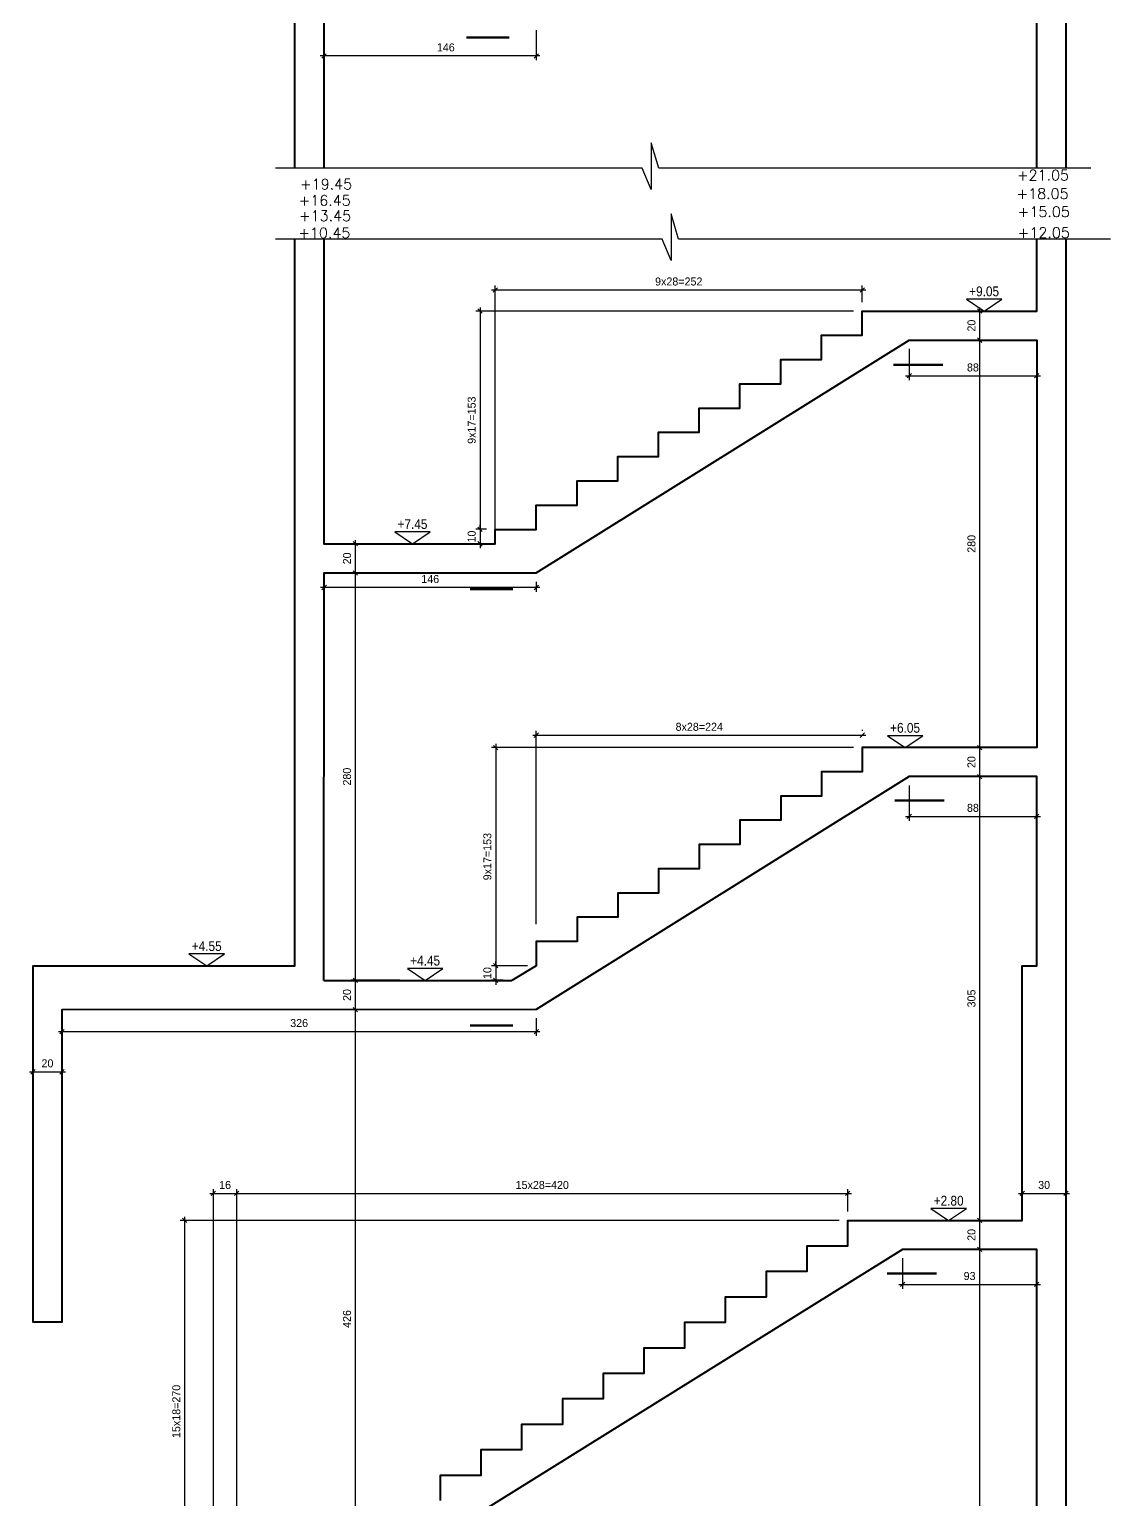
# Model space of a CAD drawing. Header units: inches. Extents: x -5298 to 11252, y 8210 to 22495.
# Drawn here: x 7326 to 8069, y 15695 to 16705 of the extents above; entities that cross this region are included whole.
import ezdxf
from ezdxf.enums import TextEntityAlignment as Align

# ---------------------------------------------------------------- set-up
doc = ezdxf.new("R2010")
doc.units = ezdxf.units.IN
doc.header["$LTSCALE"] = 11
doc.header["$MEASUREMENT"] = 0
doc.layers.get('Defpoints').update_dxf_attribs({"color": 40})
for name, color, linetype in [('break', 1, 'Continuous'), ('dim', 3, 'Continuous'), ('dim-50-v', 2, 'Continuous'), ('otm', 3, 'Continuous'), ('otm-text', 1, 'Continuous'), ('P-lines', 3, 'Continuous')]:
    doc.layers.add(name, color=color, linetype=linetype)
doc.layers.add('W', color=1, linetype='Continuous', lineweight=50)
doc.layers.add('W-Conc', color=3, linetype='Continuous', lineweight=40)
doc.styles.add('danmm', font='danmm.shx', dxfattribs={"width": 0.9})
doc.styles.add('HEBTXT', font='hebtxt-weld.shx')
doc.styles.add('ROMANS', font='romans')
doc.dimstyles.new('25', dxfattribs={"dimtxt": 5.5, "dimasz": 3, "dimexe": 3, "dimexo": 6, "dimgap": 3, "dimtad": 1, "dimdec": 0, "dimrnd": 0.5, "dimtxsty": 'HEBTXT', "dimblk1": 'OBLIQUE', "dimblk2": 'OBLIQUE', "dimsah": 1, "dimcen": 1, "dimdle": 2.5, "dimclre": 9, "dimclrt": 3, "dimazin": 3, "dimtfac": 1, "dimtdec": 0, "dimtix": 1, "dimtmove": 2, "dimatfit": 3, "dimldrblk": 'OBLIQUE'})

# ---------------------------------------------------------------- blocks, each defined once
blk = doc.blocks.new('_OBLIQUE')
at = {"color": 0, "linetype": 'ByBlock'}
blk.add_line((-0.5, -0.5), (0.5, 0.5), dxfattribs=at)
blk = doc.blocks.new('*D995')
at = {"layer": 'Defpoints', "color": 0, "ltscale": 5, "transparency": 16777216}
for p in [(7979, 15866.5, -0.3), (7979.1, 15866.5), (7978.4, 15455.5, -0.3)]:
    blk.add_point(p, dxfattribs=at)
at = {"layer": 'dim-50-v', "color": 0, "lineweight": -2, "ltscale": 5, "transparency": 16777216}
blk.add_line((7979.1, 15453), (7979.1, 15869), dxfattribs=at)
at = {"layer": 'dim-50-v', "color": 9, "lineweight": -2, "ltscale": 5, "transparency": 16777216}
for p, q in [((7985, 15866.5), (7982.1, 15866.5)), ((7984.4, 15455.5), (7982.1, 15455.5))]:
    blk.add_line(p, q, dxfattribs=at)
at = {"layer": 'dim-50-v', "color": 0, "lineweight": -2, "ltscale": 5, "transparency": 16777216, "xscale": 3, "yscale": 3, "zscale": 3}
for p, rotation in [((7979.1, 15866.5), 90), ((7979.1, 15455.5), 270)]:
    blk.add_blockref('_OBLIQUE', p, dxfattribs=dict(at, rotation=rotation))
at = {"layer": 'dim-50-v', "color": 3, "ltscale": 5, "transparency": 16777216, "insert": (7973.4, 15661), "char_height": 5.5, "attachment_point": 5, "rotation": 90, "style": 'HEBTXT'}
blk.add_mtext('\\A1;411', dxfattribs=at)
blk = doc.blocks.new('*D996')
at = {"layer": 'Defpoints', "color": 0, "ltscale": 5, "transparency": 16777216}
for p in [(7978.6, 15886.5, -0.3), (7979.1, 15886.5), (7979, 15866.5, -0.3)]:
    blk.add_point(p, dxfattribs=at)
at = {"layer": 'dim-50-v', "color": 0, "lineweight": -2, "ltscale": 5, "transparency": 16777216}
blk.add_line((7979.1, 15864), (7979.1, 15889), dxfattribs=at)
at = {"layer": 'dim-50-v', "color": 9, "lineweight": -2, "ltscale": 5, "transparency": 16777216}
for p, q in [((7984.6, 15886.5), (7982.1, 15886.5)), ((7985, 15866.5), (7982.1, 15866.5))]:
    blk.add_line(p, q, dxfattribs=at)
at = {"layer": 'dim-50-v', "color": 0, "lineweight": -2, "ltscale": 5, "transparency": 16777216, "xscale": 3, "yscale": 3, "zscale": 3}
for p, rotation in [((7979.1, 15886.5), 90), ((7979.1, 15866.5), 270)]:
    blk.add_blockref('_OBLIQUE', p, dxfattribs=dict(at, rotation=rotation))
at = {"layer": 'dim-50-v', "color": 3, "ltscale": 5, "transparency": 16777216, "insert": (7973.4, 15876.5), "char_height": 5.5, "attachment_point": 5, "rotation": 90, "style": 'HEBTXT'}
blk.add_mtext('\\A1;20', dxfattribs=at)
blk = doc.blocks.new('*D997')
at = {"layer": 'Defpoints', "color": 0, "ltscale": 5, "transparency": 16777216}
for p in [(7974.4, 16191.5, -0.3), (7979.1, 16191.5), (7978.6, 15886.5, -0.3)]:
    blk.add_point(p, dxfattribs=at)
at = {"layer": 'dim-50-v', "color": 0, "lineweight": -2, "ltscale": 5, "transparency": 16777216}
blk.add_line((7979.1, 15884), (7979.1, 16194), dxfattribs=at)
at = {"layer": 'dim-50-v', "color": 9, "lineweight": -2, "ltscale": 5, "transparency": 16777216}
for p, q in [((7980.4, 16191.5), (7982.1, 16191.5)), ((7984.6, 15886.5), (7982.1, 15886.5))]:
    blk.add_line(p, q, dxfattribs=at)
at = {"layer": 'dim-50-v', "color": 0, "lineweight": -2, "ltscale": 5, "transparency": 16777216, "xscale": 3, "yscale": 3, "zscale": 3}
for p, rotation in [((7979.1, 16191.5), 90), ((7979.1, 15886.5), 270)]:
    blk.add_blockref('_OBLIQUE', p, dxfattribs=dict(at, rotation=rotation))
at = {"layer": 'dim-50-v', "color": 3, "ltscale": 5, "transparency": 16777216, "insert": (7973.4, 16039), "char_height": 5.5, "attachment_point": 5, "rotation": 90, "style": 'HEBTXT'}
blk.add_mtext('\\A1;305', dxfattribs=at)
blk = doc.blocks.new('*D998')
at = {"layer": 'Defpoints', "color": 0, "ltscale": 5, "transparency": 16777216}
for p in [(7979.1, 16211.5), (7982.4, 16211.5, -0.3), (7974.4, 16191.5, -0.3)]:
    blk.add_point(p, dxfattribs=at)
at = {"layer": 'dim-50-v', "color": 9, "lineweight": -2, "ltscale": 5, "transparency": 16777216}
for p, q in [((7976.4, 16211.5), (7976.1, 16211.5)), ((7980.4, 16191.5), (7982.1, 16191.5))]:
    blk.add_line(p, q, dxfattribs=at)
at = {"layer": 'dim-50-v', "color": 0, "lineweight": -2, "ltscale": 5, "transparency": 16777216}
blk.add_line((7979.1, 16189), (7979.1, 16214), dxfattribs=at)
at = {"layer": 'dim-50-v', "color": 0, "lineweight": -2, "ltscale": 5, "transparency": 16777216, "xscale": 3, "yscale": 3, "zscale": 3}
for p, rotation in [((7979.1, 16211.5), 90), ((7979.1, 16191.5), 270)]:
    blk.add_blockref('_OBLIQUE', p, dxfattribs=dict(at, rotation=rotation))
at = {"layer": 'dim-50-v', "color": 3, "ltscale": 5, "transparency": 16777216, "insert": (7973.4, 16201.5), "char_height": 5.5, "attachment_point": 5, "rotation": 90, "style": 'HEBTXT'}
blk.add_mtext('\\A1;20', dxfattribs=at)
blk = doc.blocks.new('*D999')
at = {"layer": 'Defpoints', "color": 0, "ltscale": 5, "transparency": 16777216}
for p in [(7974.4, 16491.5, -0.3), (7979.1, 16491.5), (7982.4, 16211.5, -0.3)]:
    blk.add_point(p, dxfattribs=at)
at = {"layer": 'dim-50-v', "color": 0, "lineweight": -2, "ltscale": 5, "transparency": 16777216}
blk.add_line((7979.1, 16209), (7979.1, 16494), dxfattribs=at)
at = {"layer": 'dim-50-v', "color": 9, "lineweight": -2, "ltscale": 5, "transparency": 16777216}
for p, q in [((7980.4, 16491.5), (7982.1, 16491.5)), ((7976.4, 16211.5), (7976.1, 16211.5))]:
    blk.add_line(p, q, dxfattribs=at)
at = {"layer": 'dim-50-v', "color": 0, "lineweight": -2, "ltscale": 5, "transparency": 16777216, "xscale": 3, "yscale": 3, "zscale": 3}
for p, rotation in [((7979.1, 16491.5), 90), ((7979.1, 16211.5), 270)]:
    blk.add_blockref('_OBLIQUE', p, dxfattribs=dict(at, rotation=rotation))
at = {"layer": 'dim-50-v', "color": 3, "ltscale": 5, "transparency": 16777216, "insert": (7973.4, 16351.5), "char_height": 5.5, "attachment_point": 5, "rotation": 90, "style": 'HEBTXT'}
blk.add_mtext('\\A1;280', dxfattribs=at)
blk = doc.blocks.new('*D1000')
at = {"layer": 'Defpoints', "color": 0, "ltscale": 5, "transparency": 16777216}
for p in [(7978.8, 16511.5, -0.3), (7979.1, 16511.5), (7974.4, 16491.5, -0.3)]:
    blk.add_point(p, dxfattribs=at)
at = {"layer": 'dim-50-v', "color": 0, "lineweight": -2, "ltscale": 5, "transparency": 16777216}
blk.add_line((7979.1, 16489), (7979.1, 16514), dxfattribs=at)
at = {"layer": 'dim-50-v', "color": 9, "lineweight": -2, "ltscale": 5, "transparency": 16777216}
for p, q in [((7984.8, 16511.5), (7982.1, 16511.5)), ((7980.4, 16491.5), (7982.1, 16491.5))]:
    blk.add_line(p, q, dxfattribs=at)
at = {"layer": 'dim-50-v', "color": 0, "lineweight": -2, "ltscale": 5, "transparency": 16777216, "xscale": 3, "yscale": 3, "zscale": 3}
for p, rotation in [((7979.1, 16511.5), 90), ((7979.1, 16491.5), 270)]:
    blk.add_blockref('_OBLIQUE', p, dxfattribs=dict(at, rotation=rotation))
at = {"layer": 'dim-50-v', "color": 3, "ltscale": 5, "transparency": 16777216, "insert": (7973.4, 16501.5), "char_height": 5.5, "attachment_point": 5, "rotation": 90, "style": 'HEBTXT'}
blk.add_mtext('\\A1;20', dxfattribs=at)
blk = doc.blocks.new('MF1')
blk.add_lwpolyline([(30, 20), (0, 0), (-30, 20)], close=True)
at = {"style": 'ROMANS'}
blk.add_attdef('0', text='', height=6, dxfattribs=at).set_placement((0, 25), align=Align.CENTER)
blk = doc.blocks.new('*D1006')
at = {"layer": 'Defpoints', "color": 0, "ltscale": 5, "transparency": 16777216}
for p in [(7550, 16031.4), (7586.4, 16031.4, -0.3), (7636.4, 15606.1, -0.3)]:
    blk.add_point(p, dxfattribs=at)
at = {"layer": 'dim-50-v', "color": 9, "lineweight": -2, "ltscale": 5, "transparency": 16777216}
for p, q in [((7580.4, 16031.4), (7547, 16031.4)), ((7630.4, 15606.1), (7547, 15606.1))]:
    blk.add_line(p, q, dxfattribs=at)
at = {"layer": 'dim-50-v', "color": 0, "lineweight": -2, "ltscale": 5, "transparency": 16777216}
blk.add_line((7550, 15603.6), (7550, 16033.9), dxfattribs=at)
at = {"layer": 'dim-50-v', "color": 0, "lineweight": -2, "ltscale": 5, "transparency": 16777216, "xscale": 3, "yscale": 3, "zscale": 3}
for p, rotation in [((7550, 16031.4), 90), ((7550, 15606.1), 270)]:
    blk.add_blockref('_OBLIQUE', p, dxfattribs=dict(at, rotation=rotation))
at = {"layer": 'dim-50-v', "color": 3, "ltscale": 5, "transparency": 16777216, "insert": (7544.2, 15818.7), "char_height": 5.5, "attachment_point": 5, "rotation": 90, "style": 'HEBTXT'}
blk.add_mtext('\\A1;426', dxfattribs=at)
blk = doc.blocks.new('*D1007')
at = {"layer": 'Defpoints', "color": 0, "ltscale": 5, "transparency": 16777216}
for p in [(7550, 16051.5), (7586.4, 16051.5, -0.3), (7586.4, 16031.4, -0.3)]:
    blk.add_point(p, dxfattribs=at)
at = {"layer": 'dim-50-v', "color": 9, "lineweight": -2, "ltscale": 5, "transparency": 16777216}
for p, q in [((7580.4, 16051.5), (7547, 16051.5)), ((7580.4, 16031.4), (7547, 16031.4))]:
    blk.add_line(p, q, dxfattribs=at)
at = {"layer": 'dim-50-v', "color": 0, "lineweight": -2, "ltscale": 5, "transparency": 16777216}
blk.add_line((7550, 16028.9), (7550, 16054), dxfattribs=at)
at = {"layer": 'dim-50-v', "color": 0, "lineweight": -2, "ltscale": 5, "transparency": 16777216, "xscale": 3, "yscale": 3, "zscale": 3}
for p, rotation in [((7550, 16051.5), 90), ((7550, 16031.4), 270)]:
    blk.add_blockref('_OBLIQUE', p, dxfattribs=dict(at, rotation=rotation))
at = {"layer": 'dim-50-v', "color": 3, "ltscale": 5, "transparency": 16777216, "insert": (7544.2, 16041.4), "char_height": 5.5, "attachment_point": 5, "rotation": 90, "style": 'HEBTXT'}
blk.add_mtext('\\A1;20', dxfattribs=at)
blk = doc.blocks.new('*D1008')
at = {"layer": 'Defpoints', "color": 0, "ltscale": 5, "transparency": 16777216}
for p in [(7550, 16331.5), (7563.1, 16331.5, -0.3), (7586.4, 16051.5, -0.3)]:
    blk.add_point(p, dxfattribs=at)
at = {"layer": 'dim-50-v', "color": 9, "lineweight": -2, "ltscale": 5, "transparency": 16777216}
for p, q in [((7557.1, 16331.5), (7547, 16331.5)), ((7580.4, 16051.5), (7547, 16051.5))]:
    blk.add_line(p, q, dxfattribs=at)
at = {"layer": 'dim-50-v', "color": 0, "lineweight": -2, "ltscale": 5, "transparency": 16777216}
blk.add_line((7550, 16049), (7550, 16334), dxfattribs=at)
at = {"layer": 'dim-50-v', "color": 0, "lineweight": -2, "ltscale": 5, "transparency": 16777216, "xscale": 3, "yscale": 3, "zscale": 3}
for p, rotation in [((7550, 16331.5), 90), ((7550, 16051.5), 270)]:
    blk.add_blockref('_OBLIQUE', p, dxfattribs=dict(at, rotation=rotation))
at = {"layer": 'dim-50-v', "color": 3, "ltscale": 5, "transparency": 16777216, "insert": (7544.2, 16191.5), "char_height": 5.5, "attachment_point": 5, "rotation": 90, "style": 'HEBTXT'}
blk.add_mtext('\\A1;280', dxfattribs=at)
blk = doc.blocks.new('*D1009')
at = {"layer": 'Defpoints', "color": 0, "ltscale": 5, "transparency": 16777216}
for p in [(7550, 16351.6), (7567.1, 16351.6, -0.3), (7563.1, 16331.5, -0.3)]:
    blk.add_point(p, dxfattribs=at)
at = {"layer": 'dim-50-v', "color": 9, "lineweight": -2, "ltscale": 5, "transparency": 16777216}
for p, q in [((7561.1, 16351.6), (7547, 16351.6)), ((7557.1, 16331.5), (7547, 16331.5))]:
    blk.add_line(p, q, dxfattribs=at)
at = {"layer": 'dim-50-v', "color": 0, "lineweight": -2, "ltscale": 5, "transparency": 16777216}
blk.add_line((7550, 16329), (7550, 16354.1), dxfattribs=at)
at = {"layer": 'dim-50-v', "color": 0, "lineweight": -2, "ltscale": 5, "transparency": 16777216, "xscale": 3, "yscale": 3, "zscale": 3}
for p, rotation in [((7550, 16351.6), 90), ((7550, 16331.5), 270)]:
    blk.add_blockref('_OBLIQUE', p, dxfattribs=dict(at, rotation=rotation))
at = {"layer": 'dim-50-v', "color": 3, "ltscale": 5, "transparency": 16777216, "insert": (7544.2, 16341.5), "char_height": 5.5, "attachment_point": 5, "rotation": 90, "style": 'HEBTXT'}
blk.add_mtext('\\A1;20', dxfattribs=at)
blk = doc.blocks.new('*D961')
at = {"layer": 'Defpoints', "color": 0, "ltscale": 5, "transparency": 16777216}
for p in [(7468.4, 15905), (7468.4, 15680.4, -0.3), (7452.4, 15596.5, -0.3)]:
    blk.add_point(p, dxfattribs=at)
at = {"layer": 'dim-50-v', "color": 9, "lineweight": -2, "ltscale": 5, "transparency": 16777216}
for p, q in [((7452.4, 15602.5), (7452.4, 15908)), ((7468.4, 15686.4), (7468.4, 15908))]:
    blk.add_line(p, q, dxfattribs=at)
at = {"layer": 'dim-50-v', "color": 0, "lineweight": -2, "ltscale": 5, "transparency": 16777216}
blk.add_line((7449.9, 15905), (7470.9, 15905), dxfattribs=at)
at = {"layer": 'dim-50-v', "color": 0, "lineweight": -2, "ltscale": 5, "transparency": 16777216, "xscale": 3, "yscale": 3, "zscale": 3, "rotation": 180}
blk.add_blockref('_OBLIQUE', (7452.4, 15905), dxfattribs=at)
at = {"layer": 'dim-50-v', "color": 0, "lineweight": -2, "ltscale": 5, "transparency": 16777216, "xscale": 3, "yscale": 3, "zscale": 3}
blk.add_blockref('_OBLIQUE', (7468.4, 15905), dxfattribs=at)
at = {"layer": 'dim-50-v', "color": 3, "ltscale": 5, "transparency": 16777216, "insert": (7460.4, 15910.8), "char_height": 5.5, "attachment_point": 5, "style": 'HEBTXT'}
blk.add_mtext('\\A1;16', dxfattribs=at)
blk = doc.blocks.new('*D962')
at = {"layer": 'Defpoints', "color": 0, "ltscale": 5, "transparency": 16777216}
for p in [(7888.4, 15905), (7888.4, 15886.5, -0.3), (7468.4, 15624, -0.3)]:
    blk.add_point(p, dxfattribs=at)
at = {"layer": 'dim-50-v', "color": 9, "lineweight": -2, "ltscale": 5, "transparency": 16777216}
for p, q in [((7468.4, 15630), (7468.4, 15908)), ((7888.4, 15892.5), (7888.4, 15908))]:
    blk.add_line(p, q, dxfattribs=at)
at = {"layer": 'dim-50-v', "color": 0, "lineweight": -2, "ltscale": 5, "transparency": 16777216}
blk.add_line((7465.9, 15905), (7890.9, 15905), dxfattribs=at)
at = {"layer": 'dim-50-v', "color": 0, "lineweight": -2, "ltscale": 5, "transparency": 16777216, "xscale": 3, "yscale": 3, "zscale": 3, "rotation": 180}
blk.add_blockref('_OBLIQUE', (7468.4, 15905), dxfattribs=at)
at = {"layer": 'dim-50-v', "color": 0, "lineweight": -2, "ltscale": 5, "transparency": 16777216, "xscale": 3, "yscale": 3, "zscale": 3}
blk.add_blockref('_OBLIQUE', (7888.4, 15905), dxfattribs=at)
at = {"layer": 'dim-50-v', "color": 3, "ltscale": 5, "transparency": 16777216, "insert": (7678.4, 15910.8), "char_height": 5.5, "attachment_point": 5, "style": 'HEBTXT'}
blk.add_mtext('\\A1;15x28=420', dxfattribs=at)
blk = doc.blocks.new('*D963')
at = {"layer": 'Defpoints', "color": 0, "ltscale": 5, "transparency": 16777216}
for p in [(8038.3, 15905), (8038.3, 15905), (8008.3, 15886.5, -0.3)]:
    blk.add_point(p, dxfattribs=at)
at = {"layer": 'dim-50-v', "color": 9, "lineweight": -2, "ltscale": 5, "transparency": 16777216}
for p, q in [((8008.3, 15892.5), (8008.3, 15908)), ((8038.3, 15911), (8038.3, 15908))]:
    blk.add_line(p, q, dxfattribs=at)
at = {"layer": 'dim-50-v', "color": 0, "lineweight": -2, "ltscale": 5, "transparency": 16777216}
blk.add_line((8005.8, 15905), (8040.8, 15905), dxfattribs=at)
at = {"layer": 'dim-50-v', "color": 0, "lineweight": -2, "ltscale": 5, "transparency": 16777216, "xscale": 3, "yscale": 3, "zscale": 3, "rotation": 180}
blk.add_blockref('_OBLIQUE', (8008.3, 15905), dxfattribs=at)
at = {"layer": 'dim-50-v', "color": 0, "lineweight": -2, "ltscale": 5, "transparency": 16777216, "xscale": 3, "yscale": 3, "zscale": 3}
blk.add_blockref('_OBLIQUE', (8038.3, 15905), dxfattribs=at)
at = {"layer": 'dim-50-v', "color": 3, "ltscale": 5, "transparency": 16777216, "insert": (8023.3, 15910.8), "char_height": 5.5, "attachment_point": 5, "style": 'HEBTXT'}
blk.add_mtext('\\A1;30', dxfattribs=at)
blk = doc.blocks.new('*D964')
at = {"layer": 'Defpoints', "color": 0, "ltscale": 5, "transparency": 16777216}
for p in [(7898.3, 16220), (7898.3, 16217.6, -0.3), (7674.3, 16084.2, -0.3)]:
    blk.add_point(p, dxfattribs=at)
at = {"layer": 'dim-50-v', "color": 0, "lineweight": -2, "ltscale": 5, "transparency": 16777216}
blk.add_line((7671.8, 16220), (7900.8, 16220), dxfattribs=at)
at = {"layer": 'dim-50-v', "color": 9, "lineweight": -2, "ltscale": 5, "transparency": 16777216}
for p, q in [((7674.3, 16090.2), (7674.3, 16223)), ((7898.3, 16223.6), (7898.3, 16223))]:
    blk.add_line(p, q, dxfattribs=at)
at = {"layer": 'dim-50-v', "color": 0, "lineweight": -2, "ltscale": 5, "transparency": 16777216, "xscale": 3, "yscale": 3, "zscale": 3, "rotation": 180}
blk.add_blockref('_OBLIQUE', (7674.3, 16220), dxfattribs=at)
at = {"layer": 'dim-50-v', "color": 0, "lineweight": -2, "ltscale": 5, "transparency": 16777216, "xscale": 3, "yscale": 3, "zscale": 3}
blk.add_blockref('_OBLIQUE', (7898.3, 16220), dxfattribs=at)
at = {"layer": 'dim-50-v', "color": 3, "ltscale": 5, "transparency": 16777216, "insert": (7786.3, 16225.7), "char_height": 5.5, "attachment_point": 5, "style": 'HEBTXT'}
blk.add_mtext('\\A1;8x28=224', dxfattribs=at)
blk = doc.blocks.new('*D1013')
at = {"layer": 'Defpoints', "color": 0, "ltscale": 5, "transparency": 16777216}
for p in [(7898.3, 16526), (7898.3, 16511.5, -0.3), (7646.1, 16351.5, -0.3)]:
    blk.add_point(p, dxfattribs=at)
at = {"layer": 'dim-50-v', "color": 0, "lineweight": -2, "ltscale": 5, "transparency": 16777216}
blk.add_line((7643.6, 16526), (7900.8, 16526), dxfattribs=at)
at = {"layer": 'dim-50-v', "color": 9, "lineweight": -2, "ltscale": 5, "transparency": 16777216}
for p, q in [((7646.1, 16357.5), (7646.1, 16529)), ((7898.3, 16517.5), (7898.3, 16529))]:
    blk.add_line(p, q, dxfattribs=at)
at = {"layer": 'dim-50-v', "color": 0, "lineweight": -2, "ltscale": 5, "transparency": 16777216, "xscale": 3, "yscale": 3, "zscale": 3, "rotation": 180}
blk.add_blockref('_OBLIQUE', (7646.1, 16526), dxfattribs=at)
at = {"layer": 'dim-50-v', "color": 0, "lineweight": -2, "ltscale": 5, "transparency": 16777216, "xscale": 3, "yscale": 3, "zscale": 3}
blk.add_blockref('_OBLIQUE', (7898.3, 16526), dxfattribs=at)
at = {"layer": 'dim-50-v', "color": 3, "ltscale": 5, "transparency": 16777216, "insert": (7772.2, 16531.8), "char_height": 5.5, "attachment_point": 5, "style": 'HEBTXT'}
blk.add_mtext('\\A1;9x28=252', dxfattribs=at)
blk = doc.blocks.new('*D969')
at = {"layer": 'Defpoints', "color": 0, "ltscale": 5, "transparency": 16777216}
for p in [(7888.4, 15886.5, -0.3), (7432.6, 15624), (7496.4, 15624, -0.3)]:
    blk.add_point(p, dxfattribs=at)
at = {"layer": 'dim-50-v', "color": 9, "lineweight": -2, "ltscale": 5, "transparency": 16777216}
for p, q in [((7882.4, 15886.5), (7429.6, 15886.5)), ((7490.4, 15624), (7429.6, 15624))]:
    blk.add_line(p, q, dxfattribs=at)
at = {"layer": 'dim-50-v', "color": 0, "lineweight": -2, "ltscale": 5, "transparency": 16777216}
blk.add_line((7432.6, 15889), (7432.6, 15621.5), dxfattribs=at)
at = {"layer": 'dim-50-v', "color": 0, "lineweight": -2, "ltscale": 5, "transparency": 16777216, "xscale": 3, "yscale": 3, "zscale": 3}
for p, rotation in [((7432.6, 15886.5), 90), ((7432.6, 15624), 270)]:
    blk.add_blockref('_OBLIQUE', p, dxfattribs=dict(at, rotation=rotation))
at = {"layer": 'dim-50-v', "color": 3, "ltscale": 5, "transparency": 16777216, "insert": (7426.9, 15755.2), "char_height": 5.5, "attachment_point": 5, "rotation": 90, "style": 'HEBTXT'}
blk.add_mtext('\\A1;15x18=270', dxfattribs=at)
blk = doc.blocks.new('*D1016')
at = {"layer": 'Defpoints', "color": 0, "ltscale": 5, "transparency": 16777216}
for p in [(7898.3, 16211.5, -0.3), (7646.4, 16061.5), (7674.3, 16061.5, -0.3)]:
    blk.add_point(p, dxfattribs=at)
at = {"layer": 'dim-50-v', "color": 9, "lineweight": -2, "ltscale": 5, "transparency": 16777216}
for p, q in [((7892.3, 16211.5), (7643.4, 16211.5)), ((7668.3, 16061.5), (7643.4, 16061.5))]:
    blk.add_line(p, q, dxfattribs=at)
at = {"layer": 'dim-50-v', "color": 0, "lineweight": -2, "ltscale": 5, "transparency": 16777216}
blk.add_line((7646.4, 16214), (7646.4, 16059), dxfattribs=at)
at = {"layer": 'dim-50-v', "color": 0, "lineweight": -2, "ltscale": 5, "transparency": 16777216, "xscale": 3, "yscale": 3, "zscale": 3}
for p, rotation in [((7646.4, 16211.5), 90), ((7646.4, 16061.5), 270)]:
    blk.add_blockref('_OBLIQUE', p, dxfattribs=dict(at, rotation=rotation))
at = {"layer": 'dim-50-v', "color": 3, "ltscale": 5, "transparency": 16777216, "insert": (7640.7, 16136.5), "char_height": 5.5, "width": 43.026, "attachment_point": 5, "rotation": 90, "style": 'HEBTXT'}
blk.add_mtext('\\A1;9x17=153', dxfattribs=at)
blk = doc.blocks.new('*D1017')
at = {"layer": 'Defpoints', "color": 0, "ltscale": 5, "transparency": 16777216}
for p in [(7674.3, 16061.5, -0.3), (7646.4, 16051.5), (7657.5, 16051.5, -0.3)]:
    blk.add_point(p, dxfattribs=at)
at = {"layer": 'dim-50-v', "color": 9, "lineweight": -2, "ltscale": 5, "transparency": 16777216}
for p, q in [((7668.3, 16061.5), (7643.4, 16061.5)), ((7651.5, 16051.5), (7643.4, 16051.5))]:
    blk.add_line(p, q, dxfattribs=at)
at = {"layer": 'dim-50-v', "color": 0, "lineweight": -2, "ltscale": 5, "transparency": 16777216}
for p, q in [((7646.4, 16061.5), (7646.4, 16064.5)), ((7646.4, 16061.5), (7646.4, 16051.5)), ((7646.4, 16051.5), (7646.4, 16048.5))]:
    blk.add_line(p, q, dxfattribs=at)
at = {"layer": 'dim-50-v', "color": 0, "lineweight": -2, "ltscale": 5, "transparency": 16777216, "xscale": 3, "yscale": 3, "zscale": 3}
for p, rotation in [((7646.4, 16061.5), 270), ((7646.4, 16051.5), 90)]:
    blk.add_blockref('_OBLIQUE', p, dxfattribs=dict(at, rotation=rotation))
at = {"layer": 'dim-50-v', "color": 3, "ltscale": 5, "transparency": 16777216, "insert": (7640.7, 16056.5), "char_height": 5.5, "attachment_point": 5, "rotation": 90, "style": 'HEBTXT'}
blk.add_mtext('\\A1;10', dxfattribs=at)
blk = doc.blocks.new('*D970')
at = {"layer": 'Defpoints', "color": 0, "ltscale": 5, "transparency": 16777216}
for p in [(7898.3, 16511.5, -0.3), (7635.7, 16361.5), (7646.1, 16361.5, -0.3)]:
    blk.add_point(p, dxfattribs=at)
at = {"layer": 'dim-50-v', "color": 0, "lineweight": -2, "ltscale": 5, "transparency": 16777216}
blk.add_line((7635.7, 16514), (7635.7, 16359), dxfattribs=at)
at = {"layer": 'dim-50-v', "color": 9, "lineweight": -2, "ltscale": 5, "transparency": 16777216}
for p, q in [((7892.3, 16511.5), (7632.7, 16511.5)), ((7640.1, 16361.5), (7632.7, 16361.5))]:
    blk.add_line(p, q, dxfattribs=at)
at = {"layer": 'dim-50-v', "color": 0, "lineweight": -2, "ltscale": 5, "transparency": 16777216, "xscale": 3, "yscale": 3, "zscale": 3}
for p, rotation in [((7635.7, 16511.5), 90), ((7635.7, 16361.5), 270)]:
    blk.add_blockref('_OBLIQUE', p, dxfattribs=dict(at, rotation=rotation))
at = {"layer": 'dim-50-v', "color": 3, "ltscale": 5, "transparency": 16777216, "insert": (7629.9, 16436.5), "char_height": 5.5, "attachment_point": 5, "rotation": 90, "style": 'HEBTXT'}
blk.add_mtext('\\A1;9x17=153', dxfattribs=at)
blk = doc.blocks.new('*D1018')
at = {"layer": 'Defpoints', "color": 0, "ltscale": 5, "transparency": 16777216}
for p in [(7646.1, 16361.5, -0.3), (7635.7, 16351.5), (7646.1, 16351.5, -0.3)]:
    blk.add_point(p, dxfattribs=at)
at = {"layer": 'dim-50-v', "color": 9, "lineweight": -2, "ltscale": 5, "transparency": 16777216}
for p, q in [((7640.1, 16361.5), (7632.7, 16361.5)), ((7640.1, 16351.5), (7632.7, 16351.5))]:
    blk.add_line(p, q, dxfattribs=at)
at = {"layer": 'dim-50-v', "color": 0, "lineweight": -2, "ltscale": 5, "transparency": 16777216}
for p, q in [((7635.7, 16361.5), (7635.7, 16364.5)), ((7635.7, 16361.5), (7635.7, 16351.5)), ((7635.7, 16351.5), (7635.7, 16348.5))]:
    blk.add_line(p, q, dxfattribs=at)
at = {"layer": 'dim-50-v', "color": 0, "lineweight": -2, "ltscale": 5, "transparency": 16777216, "xscale": 3, "yscale": 3, "zscale": 3}
for p, rotation in [((7635.7, 16361.5), 270), ((7635.7, 16351.5), 90)]:
    blk.add_blockref('_OBLIQUE', p, dxfattribs=dict(at, rotation=rotation))
at = {"layer": 'dim-50-v', "color": 3, "ltscale": 5, "transparency": 16777216, "insert": (7629.9, 16356.5), "char_height": 5.5, "attachment_point": 5, "rotation": 90, "style": 'HEBTXT'}
blk.add_mtext('\\A1;10', dxfattribs=at)
blk = doc.blocks.new('*D979')
at = {"layer": 'Defpoints', "color": 0, "ltscale": 5, "transparency": 16777216}
for p in [(7528.3, 16710.6, 0), (7674.3, 16710.6, 0), (7528.3, 16686.9)]:
    blk.add_point(p, dxfattribs=at)
at = {"layer": 'dim-50-v', "color": 9, "lineweight": -2, "ltscale": 5, "transparency": 16777216}
for p, q in [((7528.3, 16704.6), (7528.3, 16683.9)), ((7674.3, 16704.6), (7674.3, 16683.9))]:
    blk.add_line(p, q, dxfattribs=at)
at = {"layer": 'dim-50-v', "color": 0, "lineweight": -2, "ltscale": 5, "transparency": 16777216}
blk.add_line((7676.8, 16686.9), (7525.8, 16686.9), dxfattribs=at)
at = {"layer": 'dim-50-v', "color": 0, "lineweight": -2, "ltscale": 5, "transparency": 16777216, "xscale": 3, "yscale": 3, "zscale": 3, "rotation": 180}
blk.add_blockref('_OBLIQUE', (7528.3, 16686.9), dxfattribs=at)
at = {"layer": 'dim-50-v', "color": 0, "lineweight": -2, "ltscale": 5, "transparency": 16777216, "xscale": 3, "yscale": 3, "zscale": 3}
blk.add_blockref('_OBLIQUE', (7674.3, 16686.9), dxfattribs=at)
at = {"layer": 'dim-50-v', "color": 3, "ltscale": 5, "transparency": 16777216, "insert": (7612.1, 16692.7), "char_height": 5.5, "attachment_point": 5, "style": 'HEBTXT'}
blk.add_mtext('\\A1;146', dxfattribs=at)
blk = doc.blocks.new('*D980')
at = {"layer": 'Defpoints', "color": 0, "ltscale": 5, "transparency": 16777216}
for p in [(7528.5, 16331.6, 0), (7674.3, 16331.5, 0), (7528.5, 16321.5)]:
    blk.add_point(p, dxfattribs=at)
at = {"layer": 'dim-50-v', "color": 0, "lineweight": -2, "ltscale": 5, "transparency": 16777216}
blk.add_line((7676.8, 16321.5), (7526, 16321.5), dxfattribs=at)
at = {"layer": 'dim-50-v', "color": 9, "lineweight": -2, "ltscale": 5, "transparency": 16777216}
for p, q in [((7528.5, 16325.6), (7528.5, 16318.5)), ((7674.3, 16325.5), (7674.3, 16318.5))]:
    blk.add_line(p, q, dxfattribs=at)
at = {"layer": 'dim-50-v', "color": 0, "lineweight": -2, "ltscale": 5, "transparency": 16777216, "xscale": 3, "yscale": 3, "zscale": 3, "rotation": 180}
blk.add_blockref('_OBLIQUE', (7528.5, 16321.5), dxfattribs=at)
at = {"layer": 'dim-50-v', "color": 0, "lineweight": -2, "ltscale": 5, "transparency": 16777216, "xscale": 3, "yscale": 3, "zscale": 3}
blk.add_blockref('_OBLIQUE', (7674.3, 16321.5), dxfattribs=at)
at = {"layer": 'dim-50-v', "color": 3, "ltscale": 5, "transparency": 16777216, "insert": (7601.4, 16327.3), "char_height": 5.5, "attachment_point": 5, "style": 'HEBTXT'}
blk.add_mtext('\\A1;146', dxfattribs=at)
blk = doc.blocks.new('*D981')
at = {"layer": 'Defpoints', "color": 0, "ltscale": 5, "transparency": 16777216}
for p in [(7930.6, 16491.5, 0), (8018.3, 16491.5, 0), (8018.3, 16467)]:
    blk.add_point(p, dxfattribs=at)
at = {"layer": 'dim-50-v', "color": 9, "lineweight": -2, "ltscale": 5, "transparency": 16777216}
for p, q in [((7930.6, 16485.5), (7930.6, 16464)), ((8018.3, 16485.5), (8018.3, 16464))]:
    blk.add_line(p, q, dxfattribs=at)
at = {"layer": 'dim-50-v', "color": 0, "lineweight": -2, "ltscale": 5, "transparency": 16777216}
blk.add_line((7928.1, 16467), (8020.8, 16467), dxfattribs=at)
at = {"layer": 'dim-50-v', "color": 0, "lineweight": -2, "ltscale": 5, "transparency": 16777216, "xscale": 3, "yscale": 3, "zscale": 3, "rotation": 180}
blk.add_blockref('_OBLIQUE', (7930.6, 16467), dxfattribs=at)
at = {"layer": 'dim-50-v', "color": 0, "lineweight": -2, "ltscale": 5, "transparency": 16777216, "xscale": 3, "yscale": 3, "zscale": 3}
blk.add_blockref('_OBLIQUE', (8018.3, 16467), dxfattribs=at)
at = {"layer": 'dim-50-v', "color": 3, "ltscale": 5, "transparency": 16777216, "insert": (7974.4, 16472.7), "char_height": 5.5, "attachment_point": 5, "style": 'HEBTXT'}
blk.add_mtext('\\A1;88', dxfattribs=at)
blk = doc.blocks.new('*D982')
at = {"layer": 'Defpoints', "color": 0, "ltscale": 5, "transparency": 16777216}
for p in [(7328.4, 15997.9, 0), (7348.3, 15997.9, 0), (7348.3, 15988.6)]:
    blk.add_point(p, dxfattribs=at)
at = {"layer": 'dim-50-v', "color": 0, "lineweight": -2, "ltscale": 5, "transparency": 16777216}
blk.add_line((7325.9, 15988.6), (7350.8, 15988.6), dxfattribs=at)
at = {"layer": 'dim-50-v', "color": 9, "lineweight": -2, "ltscale": 5, "transparency": 16777216}
for p, q in [((7328.4, 15991.9), (7328.4, 15985.6)), ((7348.3, 15991.9), (7348.3, 15985.6))]:
    blk.add_line(p, q, dxfattribs=at)
at = {"layer": 'dim-50-v', "color": 0, "lineweight": -2, "ltscale": 5, "transparency": 16777216, "xscale": 3, "yscale": 3, "zscale": 3, "rotation": 180}
blk.add_blockref('_OBLIQUE', (7328.4, 15988.6), dxfattribs=at)
at = {"layer": 'dim-50-v', "color": 0, "lineweight": -2, "ltscale": 5, "transparency": 16777216, "xscale": 3, "yscale": 3, "zscale": 3}
blk.add_blockref('_OBLIQUE', (7348.3, 15988.6), dxfattribs=at)
at = {"layer": 'dim-50-v', "color": 3, "ltscale": 5, "transparency": 16777216, "insert": (7338.3, 15994.4), "char_height": 5.5, "attachment_point": 5, "style": 'HEBTXT'}
blk.add_mtext('\\A1;20', dxfattribs=at)
blk = doc.blocks.new('*D983')
at = {"layer": 'Defpoints', "color": 0, "ltscale": 5, "transparency": 16777216}
for p in [(7930.6, 16191.5, 0), (8018.3, 16191.5, 0), (8018.3, 16164.2)]:
    blk.add_point(p, dxfattribs=at)
at = {"layer": 'dim-50-v', "color": 9, "lineweight": -2, "ltscale": 5, "transparency": 16777216}
for p, q in [((7930.6, 16185.5), (7930.6, 16161.2)), ((8018.3, 16185.5), (8018.3, 16161.2))]:
    blk.add_line(p, q, dxfattribs=at)
at = {"layer": 'dim-50-v', "color": 0, "lineweight": -2, "ltscale": 5, "transparency": 16777216}
blk.add_line((7928.1, 16164.2), (8020.8, 16164.2), dxfattribs=at)
at = {"layer": 'dim-50-v', "color": 0, "lineweight": -2, "ltscale": 5, "transparency": 16777216, "xscale": 3, "yscale": 3, "zscale": 3, "rotation": 180}
blk.add_blockref('_OBLIQUE', (7930.6, 16164.2), dxfattribs=at)
at = {"layer": 'dim-50-v', "color": 0, "lineweight": -2, "ltscale": 5, "transparency": 16777216, "xscale": 3, "yscale": 3, "zscale": 3}
blk.add_blockref('_OBLIQUE', (8018.3, 16164.2), dxfattribs=at)
at = {"layer": 'dim-50-v', "color": 3, "ltscale": 5, "transparency": 16777216, "insert": (7974.4, 16170), "char_height": 5.5, "attachment_point": 5, "style": 'HEBTXT'}
blk.add_mtext('\\A1;88', dxfattribs=at)
blk = doc.blocks.new('*D984')
at = {"layer": 'Defpoints', "color": 0, "linetype": 'Continuous', "transparency": 16777216}
for p in [(7674.3, 16031.5, 0), (7674.3, 16016.3), (7348.3, 15997.9, 0)]:
    blk.add_point(p, dxfattribs=at)
at = {"layer": 'dim-50-v', "color": 9, "linetype": 'Continuous', "lineweight": -2, "transparency": 16777216}
for p, q in [((7348.3, 16003.9), (7348.3, 16019.3)), ((7674.3, 16025.5), (7674.3, 16013.3))]:
    blk.add_line(p, q, dxfattribs=at)
at = {"layer": 'dim-50-v', "color": 0, "linetype": 'Continuous', "lineweight": -2, "transparency": 16777216}
blk.add_line((7345.8, 16016.3), (7676.8, 16016.3), dxfattribs=at)
at = {"layer": 'dim-50-v', "color": 0, "linetype": 'Continuous', "lineweight": -2, "transparency": 16777216, "xscale": 3, "yscale": 3, "zscale": 3, "rotation": 180}
blk.add_blockref('_OBLIQUE', (7348.3, 16016.3), dxfattribs=at)
at = {"layer": 'dim-50-v', "color": 0, "linetype": 'Continuous', "lineweight": -2, "transparency": 16777216, "xscale": 3, "yscale": 3, "zscale": 3}
blk.add_blockref('_OBLIQUE', (7674.3, 16016.3), dxfattribs=at)
at = {"layer": 'dim-50-v', "color": 3, "linetype": 'Continuous', "transparency": 16777216, "insert": (7511.3, 16022.1), "char_height": 5.5, "attachment_point": 5, "style": 'HEBTXT'}
blk.add_mtext('\\A1;326', dxfattribs=at)
blk = doc.blocks.new('*D985')
at = {"layer": 'Defpoints', "color": 0, "ltscale": 5, "transparency": 16777216}
for p in [(7926, 15866.5, 0), (8018.3, 15866.5, 0), (8018.3, 15842.5)]:
    blk.add_point(p, dxfattribs=at)
at = {"layer": 'dim-50-v', "color": 9, "lineweight": -2, "ltscale": 5, "transparency": 16777216}
for p, q in [((7926, 15860.5), (7926, 15839.5)), ((8018.3, 15860.5), (8018.3, 15839.5))]:
    blk.add_line(p, q, dxfattribs=at)
at = {"layer": 'dim-50-v', "color": 0, "lineweight": -2, "ltscale": 5, "transparency": 16777216}
blk.add_line((7923.5, 15842.5), (8020.8, 15842.5), dxfattribs=at)
at = {"layer": 'dim-50-v', "color": 0, "lineweight": -2, "ltscale": 5, "transparency": 16777216, "xscale": 3, "yscale": 3, "zscale": 3, "rotation": 180}
blk.add_blockref('_OBLIQUE', (7926, 15842.5), dxfattribs=at)
at = {"layer": 'dim-50-v', "color": 0, "lineweight": -2, "ltscale": 5, "transparency": 16777216, "xscale": 3, "yscale": 3, "zscale": 3}
blk.add_blockref('_OBLIQUE', (8018.3, 15842.5), dxfattribs=at)
at = {"layer": 'dim-50-v', "color": 3, "ltscale": 5, "transparency": 16777216, "insert": (7972.1, 15848.2), "char_height": 5.5, "attachment_point": 5, "style": 'HEBTXT'}
blk.add_mtext('\\A1;93', dxfattribs=at)

msp = doc.modelspace()

# ---------------------------------------------------------------- linework, layer by layer
at = {"layer": 'break', "elevation": -0.299}
for points in [[(8055.338, 16609.71), (7758.405, 16609.71), (7753.229, 16627.131), (7753.229, 16595.034), (7747.105, 16609.71), (7495.024, 16609.71)], [(8069.011, 16560.979), (7772.078, 16560.979), (7766.902, 16578.399), (7766.902, 16546.303), (7760.778, 16560.979), (7495.018, 16560.979)]]:
    msp.add_lwpolyline(points, dxfattribs=at)
at = {"layer": 'dim', "ltscale": 5, "elevation": -0.193}
msp.add_lwpolyline([(7898.171, 16509.007), (7898.295, 16509.007)], dxfattribs=at)
at = {"layer": 'W', "ltscale": 5}
for points, elevation in [([(7626.395, 16699.453), (7655.733, 16699.453)], -0.3), ([(7953.767, 16474.492), (7919.868, 16474.492)], -0.157), ([(7628.909, 16320.436), (7658.247, 16320.436)], -0.206), ([(7954.674, 16174.991), (7920.775, 16174.991)], -0.32), ([(7628.777, 16020.411), (7658.115, 16020.411)], 0.077), ([(7949.395, 15849.96), (7915.496, 15849.96)], -0.185)]:
    msp.add_lwpolyline(points, dxfattribs=dict(at, elevation=elevation))
at = {"layer": 'W-Conc', "ltscale": 5, "elevation": -0.3}
for points in [[(7508.293, 16609.71), (7508.291, 17782.746)], [(8038.297, 17782.746), (8038.303, 16609.71)], [(8018.297, 16609.71), (8018.297, 16870.599), (7930.578, 16870.599), (7674.295, 16710.569), (7528.295, 16710.569), (7528.295, 16609.71)], [(7608.416, 15693.971), (7608.416, 15711.471), (7636.427, 15711.471), (7636.427, 15728.971), (7664.427, 15728.971), (7664.427, 15746.471), (7692.427, 15746.471), (7692.427, 15763.971), (7720.427, 15763.971), (7720.427, 15781.471), (7748.427, 15781.471), (7748.427, 15798.971), (7776.427, 15798.971), (7776.427, 15816.471), (7804.427, 15816.471), (7804.427, 15833.971), (7832.427, 15833.971), (7832.427, 15851.471), (7832.427, 15851.471), (7860.427, 15851.471), (7860.427, 15868.971), (7888.427, 15868.971), (7888.427, 15886.471), (8008.294, 15886.471), (8008.294, 16061.471), (8018.297, 16061.471), (8018.295, 16191.501), (7930.578, 16191.501), (7674.295, 16031.471), (7348.268, 16031.261), (7348.268, 15816.471), (7328.406, 15816.471), (7328.406, 16061.471), (7508.295, 16061.471), (7508.294, 16560.979)], [(7528.295, 16560.979), (7528.295, 16351.561), (7646.137, 16351.531), (7646.137, 16361.471), (7674.295, 16361.471), (7674.295, 16378.141), (7702.295, 16378.141), (7702.295, 16394.811), (7730.295, 16394.811), (7730.295, 16411.481), (7758.295, 16411.481), (7758.295, 16428.151), (7786.295, 16428.151), (7786.295, 16444.821), (7814.295, 16444.821), (7814.295, 16461.491), (7842.295, 16461.491), (7842.295, 16478.161), (7870.295, 16478.161), (7870.295, 16494.831), (7898.295, 16494.831), (7898.295, 16511.501), (8018.295, 16511.501), (8018.295, 16560.979)], [(8038.31, 16560.979), (8038.318, 15090.965)], [(7528.295, 16051.471), (7528.467, 16331.561), (7674.295, 16331.471), (7930.578, 16491.501), (8018.297, 16491.501), (8018.297, 16211.501), (7898.295, 16211.501), (7898.295, 16194.831), (7870.295, 16194.831), (7870.295, 16178.161), (7842.295, 16178.161), (7842.295, 16161.491), (7814.295, 16161.491), (7814.295, 16144.821), (7786.295, 16144.821), (7786.295, 16128.151), (7758.295, 16128.151), (7758.295, 16111.481), (7730.295, 16111.481), (7730.295, 16094.811), (7702.295, 16094.811), (7702.295, 16078.141), (7674.295, 16078.141), (7674.295, 16061.471)], [(7674.295, 16061.471), (7657.499, 16051.471)], [(7528.295, 16051.471), (7657.499, 16051.471)], [(8018.318, 15455.541), (8018.318, 15866.471), (7925.97, 15866.471), (7492.415, 15596.471)]]:
    msp.add_lwpolyline(points, dxfattribs=at)

# ---------------------------------------------------------------- block references
at = {"layer": 'P-lines', "color": 3}
ref = msp.add_blockref('MF1', (7982.091, 16511.501, -0.3), dxfattribs=dict(at, xscale=-0.4065600000089035, yscale=0.4065600000089035, zscale=0.4065600000089035))
ref.add_attrib('-3.25', '+9.05', dxfattribs={"layer": 'otm-text', "height": 6.75, "style": 'danmm', "width": 0.9}).set_placement((7982.091, 16521.665, -0.3), align=Align.CENTER)
ref = msp.add_blockref('MF1', (7589.191, 16351.546, -0.3), dxfattribs=dict(at, xscale=-0.4065600000089035, yscale=0.4065600000089035, zscale=0.4065600000089035))
ref.add_attrib('-3.25', '+7.45', dxfattribs={"layer": 'otm-text', "height": 6.75, "style": 'danmm', "width": 0.9}).set_placement((7589.191, 16361.71, -0.3), align=Align.CENTER)
ref = msp.add_blockref('MF1', (7927.765, 16211.501, -0.3), dxfattribs=dict(at, xscale=-0.4065600000089035, yscale=0.4065600000089035, zscale=0.4065600000089035))
ref.add_attrib('-3.25', '+6.05', dxfattribs={"layer": 'otm-text', "height": 6.75, "style": 'danmm', "width": 0.9}).set_placement((7927.765, 16221.665, -0.3), align=Align.CENTER)
ref = msp.add_blockref('MF1', (7447.775, 16061.471, -0.3), dxfattribs=dict(at, xscale=-0.4065600000089035, yscale=0.4065600000089035, zscale=0.4065600000089035))
ref.add_attrib('-3.25', '+4.55', dxfattribs={"layer": 'otm-text', "height": 6.75, "style": 'danmm', "width": 0.9}).set_placement((7447.775, 16071.635, -0.3), align=Align.CENTER)
ref = msp.add_blockref('MF1', (7597.897, 16051.471, -0.3), dxfattribs=dict(at, xscale=-0.4065600000089035, yscale=0.4065600000089035, zscale=0.4065600000089035))
ref.add_attrib('-3.25', '+4.45', dxfattribs={"layer": 'otm-text', "height": 6.75, "style": 'danmm', "width": 0.9}).set_placement((7597.897, 16061.635, -0.3), align=Align.CENTER)
ref = msp.add_blockref('MF1', (7957.715, 15886.471, -0.3), dxfattribs=dict(at, xscale=-0.4065600000089035, yscale=0.4065600000089035, zscale=0.4065600000089035))
ref.add_attrib('-3.25', '+2.80', dxfattribs={"layer": 'otm-text', "height": 6.75, "style": 'danmm', "width": 0.9}).set_placement((7957.715, 15896.635, -0.3), align=Align.CENTER)

# ---------------------------------------------------------------- texts
at = {"layer": 'otm', "color": 1, "style": 'ROMANS'}
for s, p in [('+21.05', (8004.624, 16601.317, -0.307)), ('+19.45', (7511.907, 16595.146, 0.007)), ('+18.05', (8004.341, 16588.597, -0.307)), ('+16.45', (7510.958, 16583.95, 0.007)), ('+15.05', (8005.19, 16576.16, -0.307)), ('+13.45', (7511.21, 16573.324, 0.007)), ('+10.45', (7510.696, 16561.613, 0.007)), ('+12.05', (8005.19, 16561.745, -0.307))]:
    msp.add_text(s, height=7.2, dxfattribs=at).set_placement(p)

# ---------------------------------------------------------------- dimensions: what is measured, and where the dimension line sits
at = {"layer": 'dim-50-v', "ltscale": 5}
dim = msp.add_linear_dim(base=(7528.295, 16686.905, -0.307), p1=(7674.295, 16710.569, -0.3), p2=(7528.295, 16710.569, -0.3), dimstyle='25', dxfattribs=at)
dim.commit()
dim.dimension.update_dxf_attribs({"geometry": '*D979', "text_midpoint": (7612.076, 16692.655, -0.307), "dimtype": 160})
for base, p1, p2, text, picture, middle in [((7898.295, 16526.026, 0.007), (7646.137, 16351.531, -0.3), (7898.295, 16511.501, -0.3), '9x28=252', '*D1013', (7772.216, 16531.776, 0.007)), ((7898.295, 16220, 0.007), (7674.295, 16084.245, -0.3), (7898.295, 16217.605, -0.3), '8x28=224', '*D964', (7786.295, 16225.75, 0.007)), ((7888.427, 15905.006, 0.007), (7468.416, 15623.971, -0.3), (7888.427, 15886.471, -0.3), '15x28=420', '*D962', (7678.421, 15910.756, 0.007))]:
    dim = msp.add_linear_dim(base=base, p1=p1, p2=p2, text=text, dimstyle='25', dxfattribs=at)
    dim.commit()
    dim.dimension.update_dxf_attribs({"geometry": picture, "text_midpoint": middle})
for base, p1, p2, text, picture, middle in [((7635.669, 16361.471, 0.007), (7898.295, 16511.501, -0.3), (7646.137, 16361.471, -0.3), '9x17=153', '*D970', (7629.919, 16436.486, 0.007)), ((7646.431, 16061.471, 0.007), (7898.295, 16211.501, -0.3), (7674.295, 16061.471, -0.3), '9x17=153', '*D1016', (7640.681, 16136.486, 0.007)), ((7432.642, 15623.971, 0.007), (7888.427, 15886.471, -0.3), (7496.416, 15623.971, -0.3), '15x18=270', '*D969', (7426.892, 15755.221, 0.007))]:
    dim = msp.add_linear_dim(base=base, p1=p1, p2=p2, angle=90, text=text, dimstyle='25', dxfattribs=at)
    dim.commit()
    dim.dimension.update_dxf_attribs({"geometry": picture, "text_midpoint": middle})
for base, p1, p2, picture, middle in [((7979.142, 16511.501, 0.007), (7974.438, 16491.501, -0.3), (7978.846, 16511.501, -0.3), '*D1000', (7973.392, 16501.501, 0.007)), ((7979.142, 16491.501, 0.007), (7982.378, 16211.501, -0.3), (7974.438, 16491.501, -0.3), '*D999', (7973.392, 16351.501, 0.007)), ((7635.669, 16351.531, 0.007), (7646.137, 16361.471, -0.3), (7646.135, 16351.531, -0.3), '*D1018', (7629.919, 16356.501, 0.007)), ((7549.971, 16351.551, 0.007), (7563.07, 16331.54, -0.3), (7567.055, 16351.551, -0.3), '*D1009', (7544.221, 16341.545, 0.007)), ((7549.971, 16331.54, 0.007), (7586.426, 16051.471, -0.3), (7563.07, 16331.54, -0.3), '*D1008', (7544.221, 16191.505, 0.007)), ((7979.142, 16211.501, 0.007), (7974.437, 16191.501, -0.3), (7982.378, 16211.501, -0.3), '*D998', (7973.392, 16201.501, 0.007)), ((7979.142, 16191.501, 0.007), (7978.606, 15886.471, -0.3), (7974.437, 16191.501, -0.3), '*D997', (7973.392, 16038.986, 0.007)), ((7646.431, 16051.471, 0.007), (7674.295, 16061.471, -0.3), (7657.499, 16051.471, -0.3), '*D1017', (7640.681, 16056.471, 0.007)), ((7549.971, 16051.471, 0.007), (7586.426, 16031.415, -0.3), (7586.426, 16051.471, -0.3), '*D1007', (7544.221, 16041.443, 0.007)), ((7549.971, 16031.415, 0.007), (7636.424, 15606.074, -0.3), (7586.426, 16031.415, -0.3), '*D1006', (7544.221, 15818.744, 0.007)), ((7979.142, 15886.471, 0.007), (7978.998, 15866.471, -0.3), (7978.606, 15886.471, -0.3), '*D996', (7973.392, 15876.471, 0.007)), ((7979.142, 15866.471, 0.007), (7978.363, 15455.541, -0.3), (7978.998, 15866.471, -0.3), '*D995', (7973.392, 15661.006, 0.007))]:
    dim = msp.add_linear_dim(base=base, p1=p1, p2=p2, angle=90, dimstyle='25', dxfattribs=at)
    dim.commit()
    dim.dimension.update_dxf_attribs({"geometry": picture, "text_midpoint": middle})
for base, p1, p2, picture, middle in [((8018.297, 16466.999, -0.307), (7930.578, 16491.501, -0.3), (8018.297, 16491.501, -0.3), '*D981', (7974.438, 16472.749, -0.307)), ((7528.467, 16321.519, -0.307), (7674.295, 16331.471, -0.3), (7528.467, 16331.561, -0.3), '*D980', (7601.381, 16327.269, -0.307)), ((8018.295, 16164.227, -0.307), (7930.578, 16191.501, -0.3), (8018.295, 16191.501, -0.3), '*D983', (7974.437, 16169.977, -0.307)), ((7348.268, 15988.648, -0.307), (7328.406, 15997.946, -0.3), (7348.268, 15997.946, -0.3), '*D982', (7338.337, 15994.398, -0.307)), ((7468.416, 15905.006, 0.007), (7452.416, 15596.471, -0.3), (7468.416, 15680.382, -0.3), '*D961', (7460.416, 15910.756, 0.007)), ((8038.314, 15905.006, 0.007), (8008.294, 15886.471, -0.3), (8038.314, 15905.006, 0.007), '*D963', (8023.304, 15910.756, 0.007)), ((8018.318, 15842.466, -0.307), (7925.97, 15866.471, -0.3), (8018.318, 15866.471, -0.3), '*D985', (7972.144, 15848.216, -0.307))]:
    dim = msp.add_linear_dim(base=base, p1=p1, p2=p2, dimstyle='25', dxfattribs=at)
    dim.commit()
    dim.dimension.update_dxf_attribs({"geometry": picture, "text_midpoint": middle})
at = {"layer": 'dim-50-v', "linetype": 'Continuous'}
dim = msp.add_linear_dim(base=(7674.295, 16016.341, -0.307), p1=(7348.268, 15997.946, -0.3), p2=(7674.295, 16031.471, -0.3), dimstyle='25', dxfattribs=at)
dim.commit()
dim.dimension.update_dxf_attribs({"geometry": '*D984', "text_midpoint": (7511.282, 16022.091, -0.307)})

doc.saveas('drawing.dxf')
